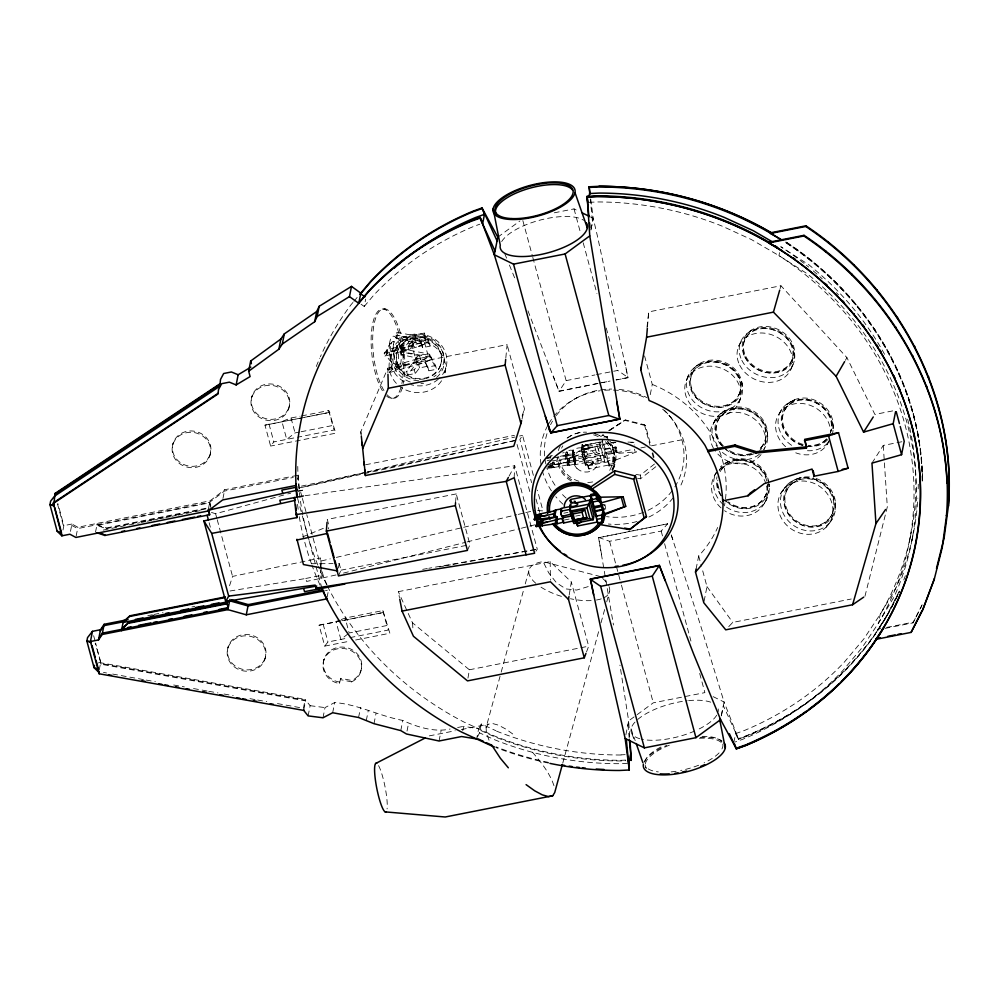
<?xml version="1.0" encoding="UTF-8"?>
<svg xmlns="http://www.w3.org/2000/svg" width="999" height="999" viewBox="0 0 999 999"><rect width="100%" height="100%" fill="white"/><g stroke="black" fill="none" stroke-linecap="round" stroke-linejoin="round"><path stroke-width="0.75" stroke-dasharray="5 3.75" d="M321.278 566.82L321.079 578.583L320.367 569.717M320.392 568.244L320.579 557.966L232.567 576.423L228.609 588.661M321.303 565.359L320.579 557.966M922.202 481.206C922.065 384.84 865.546 294.293 785.763 242.52M922.339 480.531C922.189 384.178 865.683 293.619 785.901 241.845M833.104 428.583L833.228 425.649M514.173 477.747L514.697 465.746L304.895 495.741M835.389 505.369L835.526 503.059M455.556 502.697L456.243 493.918L327.26 519.418L329.046 525.986L328.459 528.933M647.477 326.785L648.738 311.888L780.943 285.751L846.927 357.642L874.887 414.423L895.841 410.277M568.406 461.825L553.396 464.935L553.421 466.083L553.896 467.507L568.968 464.672M553.933 462.075L554.482 464.56L568.269 461.988L567.494 458.803L553.97 461.988L554.545 464.547L548.414 465.322M566.258 455.319L566.271 454.62L572.739 453.783M566.845 452.372L567.345 452.634M568.631 458.941C569.68 456.531 576.61 455.394 575.824 460.052M569.617 462.275L569.542 461.388M574.662 457.48C575.212 455.581 585.988 451.373 585.402 457.48C588.086 461.388 574.35 463.598 575.187 460.464M602.734 440.671L602.709 441.708L582.642 445.666L582.742 444.63M587.899 466.545L588.948 468.968L609.015 464.997L608.965 463.548L608.366 461.75L588.311 465.721L588.224 468.431M505.831 357.842L507.105 344.618L387.799 368.206L360.826 431.73L361.263 436.276M411.963 345.679L412.075 344.705A6.494 2.423 -15.1 0 1 421.928 341.009A6.494 2.423 -15.1 0 1 421.466 345.279A6.494 2.423 -15.1 0 1 411.963 345.704L416.758 362.887L407.542 375.012L406.531 371.278L415.746 359.153L430.581 356.218L435.552 365.547L436.563 369.268L428.821 370.804L425.512 362.762L418.531 364.136L414.26 369.742L406.531 371.278M646.977 327.385L648.738 311.888M569.193 595.067L571.316 581.992L550.187 561.638L398.314 591.67L399.463 597.639M467.957 678.121L469.38 669.78L412.512 622.827L398.314 591.67M602.11 440.596L608.978 465.984L614.135 464.96C611.987 459.378 615.884 453.496 612.999 447.914M62.999 529.994L63.874 525.624L57.917 503.646M70.479 531.381L71.928 524.038L77.897 527.26L210.027 500.824L224.688 489.747L298.102 475.224L297.252 479.52M76.149 536.113L77.897 527.26M95.492 532.28L97.24 523.439M211.001 507.917L209.628 502.834L96.841 525.449L106.194 528.633L106.331 527.959L209.615 507.542M99.188 670.129L100.774 662.087L95.205 643.356M101.049 664.248L100.649 662.762L305.17 699.387L305.582 700.886L101.049 664.248L95.629 643.044M172.852 444.53L173.127 443.181M209.927 455.444A19.343 17.645 11.2 0 0 186.713 432.667A19.343 17.645 11.2 0 0 177.535 461.85A19.343 17.645 11.2 0 0 209.927 455.444L210.202 454.095A19.343 17.645 11.2 0 0 186.975 431.331A19.343 17.645 11.2 0 0 177.81 460.502A19.343 17.645 11.2 0 0 210.202 454.095M208.404 509.003L210.027 500.824M222.964 498.464L224.688 489.747M251.686 397.527L251.96 396.191M227.909 648.064L228.184 646.728M288.773 408.441A19.343 17.645 11.2 0 0 265.547 385.676A19.343 17.645 11.2 0 0 256.381 414.847A19.343 17.645 11.2 0 0 288.773 408.441L289.036 407.105A19.343 17.645 11.2 0 0 265.809 384.328A19.343 17.645 11.2 0 0 256.643 413.511A19.343 17.645 11.2 0 0 289.036 407.105M264.985 658.978A19.343 17.645 11.2 0 0 241.77 636.201A19.343 17.645 11.2 0 0 232.592 665.384A19.343 17.645 11.2 0 0 264.985 658.978L265.259 657.642A19.343 17.645 11.2 0 0 242.033 634.865A19.343 17.645 11.2 0 0 232.867 664.035A19.343 17.645 11.2 0 0 265.259 657.642M361.039 304.183L364.223 306.481L365.684 299.113M303.421 708.241L305.17 699.387M303.821 709.727L305.706 700.212L101.186 663.586M327.073 597.414L328.534 590.034L325.499 590.634M308.117 715.896L310.127 705.694L305.706 700.212M338.349 568.031L339.223 563.611L334.565 563.623M323.713 660.651L323.976 659.315M390.159 358.653L391.496 351.948M322.989 717.781L325.012 707.592L334.69 702.547C358.504 704.482 379.483 716.133 402.797 720.416C416.433 726.935 435.002 732.617 450.099 729.008M397.24 352.222L397.365 351.548M332.667 712.737L334.69 702.547M351.623 681.88A19.343 17.645 11.2 0 0 356.106 654.245A19.343 17.645 11.2 0 0 325.711 656.48A19.343 17.645 11.2 0 0 336.963 682.954L339.448 683.378L339.71 682.03L337.225 681.618A19.343 17.645 11.2 0 1 325.986 655.132A19.343 17.645 11.2 0 1 356.368 652.909A19.343 17.645 11.2 0 1 351.885 680.544L351.623 681.88L340.509 679.62L340.771 678.284L351.885 680.544M360.789 671.565L361.064 670.229M358.579 717.494L360.602 707.292M366.283 720.591L368.306 710.389M440.609 364.985L440.746 364.323A22.627 20.642 11.2 0 0 413.574 337.674A22.627 20.642 11.2 0 0 402.847 371.815A22.627 20.642 11.2 0 0 440.746 364.323M374.001 723.688L376.011 713.486M445.829 367.944L444.505 374.65A28.347 25.849 11.2 0 0 410.464 341.271A28.347 25.849 11.2 0 0 397.028 384.028M400.786 730.606L402.797 720.416M407.03 731.068L408.466 723.788M439.048 740.996L441.071 730.793M462.774 730.706L463.648 726.335L478.646 728.783L476.76 738.298M477.46 736.937L479.557 732.854L481.318 724.013L495.829 730.669M597.702 383.504L559.003 391.396L566.133 380.631L594.967 374.937M590.921 230.02L593.244 218.294L590.684 198.776M547.664 467.682L551.46 466.62L553.496 464.972L551.698 465.384L551.46 466.67L551.76 467.794L553.846 467.457L553.396 464.935M552.285 462.437C552.285 467.145 551.56 461.501 554.083 462.025L552.035 463.661L548.251 464.735M554.433 464.51L554.57 463.823L552.609 463.636L548.651 464.098M581.218 449.65L582.005 445.629L601.361 441.795L605.556 457.33L604.757 461.351L585.414 465.172L581.73 452.709L581.218 449.65L600.561 445.829L601.361 441.795L599.55 444.031L582.792 447.34L582.005 445.629M585.414 465.172L586.213 461.151L582.792 447.34M606.868 438.086L607.192 436.476L602.035 437.5M614.46 453.983L614.21 455.194L612.187 445.629L608.154 440.059M608.978 465.984L609.303 464.373L602.996 441.083M616.233 379.945L628.009 377.747L624.775 361.875M613.723 453.271L613.935 452.197M613.174 461.376L613.935 457.08L607.479 458.354M615.696 447.977L615.908 446.903L612.674 447.54L612.462 448.613L615.696 447.977L616.957 452.634L615.908 446.903M598.576 537.712L667.632 523.813L598.576 537.712L613.473 625.024M614.135 464.96L613.486 459.765L608.329 460.789M605.744 509.215L605.019 504.657M650.249 394.667L652.272 384.428L643.98 353.733M625.886 734.777L628.646 720.878L619.942 665.122M696.066 569.105L698.676 555.931A118.382 107.979 11.2 0 0 717.657 527.472M704.083 601.261L706.98 586.625L701.835 567.632M810.664 260.502L810.801 259.827M721.478 715.209L724.088 702.01L699.874 623.164L671.278 535.089M834.615 281.718L834.739 281.056M856.093 305.057L856.23 304.383M874.887 330.232L875.012 329.558M890.771 356.993L890.908 356.318M903.583 385.027L903.72 384.353M913.173 414.036L913.311 413.361M899.362 591.121L886.263 616.57L877.721 629.845L886.125 617.232L899.225 591.795M919.455 443.706L919.592 443.032M886.125 617.232L886.263 616.57A313.461 285.914 11.2 0 1 747.489 735.376L738.261 739.31L747.352 736.063A313.461 285.751 11.6 0 0 849.625 665.971A313.461 285.914 11.2 0 0 899.275 591.995M922.339 473.701L922.477 473.026M885.077 628.383L912.999 622.864L922.676 603.671M591.008 229.283L592.507 221.99L590.297 199.026M779.557 252.635L778.945 255.594A306.78 279.82 11.2 0 1 878.396 623.214L861.937 647.876L842.694 670.741A306.78 279.658 11.6 0 1 742.607 739.335L735.301 741.945M721.266 715.908L723.351 705.706L738.398 738.636L747.489 735.376A313.461 285.751 11.6 0 0 849.762 665.309A313.461 285.914 11.2 0 0 899.412 591.321M733.84 742.469L735.651 733.603L744.43 730.469A306.78 279.658 11.6 0 0 844.517 661.887L863.748 639.023L880.206 614.348L896.128 587.662A306.78 279.82 11.2 0 0 917.856 498.126M909.44 541.133L911.263 532.267M911.862 540.659L913.685 531.793M385.015 356.168L387.799 352.997L412.1 345.929A4.92 1.836 -15.1 0 0 415.921 343.793A4.92 1.836 -15.1 0 0 414.91 342.108L396.778 338.211L395.979 335.227L396.628 332.28L424.712 337.612A8.004 2.985 -15.1 0 1 419.73 342.982L384.215 353.184L385.015 356.168L420.529 345.966A8.004 2.985 -15.1 0 0 425.512 340.597L397.44 335.264L396.628 332.28M396.778 338.211L397.44 335.264M389.46 372.59L392.245 369.418L416.546 362.35A4.92 1.836 -15.1 0 0 420.367 360.214A4.92 1.836 -15.1 0 0 419.355 358.529L401.223 354.633L400.424 351.648L401.074 348.701L429.145 354.033A8.004 2.985 -15.1 0 1 424.163 359.403L388.661 369.605L389.46 372.59L424.975 362.387A8.004 2.985 -15.1 0 0 429.957 357.018L401.873 351.698L401.074 348.701M401.223 354.633L401.873 351.698M613.024 469.068C617.382 460.939 616.558 450.674 612.762 442.482L611.263 442.757L608.491 439.672M521.99 419.143L524.475 408.816L507.105 344.618M864.947 596.291L887.312 506.943L884.377 462.337M489.035 740.222L486.401 732.929L486.101 727.484L500.786 673.638M501.186 672.14L523.626 589.872M525.262 583.891L528.933 570.429M562.749 763.161L599.388 628.796M601.023 622.814L604.695 609.353M606.73 601.873L609.59 591.396M339.448 683.378L340.771 678.284M780.107 288.686L780.943 285.751M522.102 416.096L524.475 408.816M586.488 651.997L588.686 646.191L571.316 581.992M903.77 579.969L905.356 575.761M553.958 467.507L553.97 466.683L548.076 467.045M573.476 451.211C572.852 449.063 565.621 450.349 566.895 453.121M554.22 457.754L566.421 455.794L565.709 452.235L562.649 452.947M552.122 460.939L565.884 458.616L565.134 455.182L559.078 456.605M567.707 455.544L566.421 455.794M567.407 455.219L567.782 455.869L567.769 454.82M565.834 458.741L567.12 458.491L567.032 456.381M566.92 451.998C563.636 451.448 567.494 460.502 567.182 457.767M568.643 458.691L569.118 459.203M574.175 459.977L568.044 461.188L568.106 462.375M573.414 453.896C572.852 456.843 587.312 455.207 583.329 449.575C583.928 445.779 570.454 448.813 572.951 451.798M572.976 450.449L572.902 451.311M572.252 454.57L573.314 458.104L583.179 455.981L582.08 450.986L572.29 452.922L572.365 454.745M568.943 461.076L569.555 462.437L569.505 460.976M568.606 464.747L568.968 465.384L568.918 463.923M567.782 455.869L573.963 454.495M574.013 455.144L573.938 453.309M567.195 458.816L573.314 457.604L573.351 456.256M573.426 458.091L572.29 452.922M574.462 462.949L575.087 464.685L584.877 462.749L584.677 459.74L583.853 457.554L574.063 459.49L574.225 461.863M582.23 444.717L582.642 445.666L581.942 444.518M569.555 462.437L575.686 461.226L575.761 460.364M575.786 461.713L575.624 459.34M568.968 465.384L575.162 464.011M575.199 464.66L575.174 463.324M582.542 448.052L583.678 453.221M581.955 451.011L583.104 456.181M584.328 454.62L585.464 459.79M583.741 457.579L584.877 462.749M592.132 465.072A1.998 0.749 -15.1 0 0 589.36 464.96A1.998 0.749 -15.1 0 0 589.085 466.346A1.998 0.749 -15.1 0 0 592.132 465.072L593.306 462.075A3.834 1.436 -15.1 0 0 588.011 461.838A3.834 1.436 -15.1 0 0 587.487 464.51A3.834 1.436 -15.1 0 0 593.306 462.075M608.366 461.75L609.015 464.997M686.5 380.207L688.274 375.699M691.745 374.712L692.107 373.801M739.035 394.593A25.649 22.053 21.4 0 0 711.126 362.125A25.649 22.053 21.4 0 0 696.016 397.227A25.649 22.053 21.4 0 0 739.035 394.593L739.385 393.693A25.649 22.053 21.4 0 0 711.475 361.226A25.649 22.053 21.4 0 0 696.365 396.328A25.649 22.053 21.4 0 0 739.385 393.693M739.085 402.322A28.521 24.525 21.4 0 0 708.041 366.221A28.521 24.525 21.4 0 0 691.246 405.257A28.521 24.525 21.4 0 0 739.085 402.322L740.858 397.814A28.521 24.525 21.4 0 0 709.814 361.713A28.521 24.525 21.4 0 0 693.019 400.749A28.521 24.525 21.4 0 0 740.858 397.814M581.693 448.014L582.767 445.542M338.461 575.911L340.996 570.179L339.223 563.611M467.445 550.412L469.98 544.68L456.243 493.918M738.711 346.253L740.858 341.508M744.492 340.434L744.917 339.485M791.495 360.976L791.92 360.027M790.983 369.106L793.131 364.348M713.873 422.727L715.908 418.681M719.268 418.356L719.68 417.545M762.387 445.991L762.799 445.192M481.318 724.013L478.509 729.445L493.344 736.263A313.461 285.914 11.2 0 0 621.316 760.963L625.536 760.751M912.999 622.864L915.733 617.569M916.408 616.246L921.865 605.669M586.263 456.406L587.375 454.27L585.926 448.926L584.165 448.651L586.263 456.406L599.475 453.796L597.377 446.029L584.165 448.651M509.053 476.173L514.697 465.746L537.275 549.188L535.939 551.223M612.862 469.031L614.41 466.321M601.398 460.139L598.488 449.388L600.561 445.829L604.757 461.351L601.398 460.139L584.627 463.461M845.379 360.302L846.927 357.642M714.385 475.849L716.42 472.327A28.521 25.787 30.2 0 0 740.858 512.412A28.521 25.787 30.2 0 0 766.907 477.51A28.521 25.787 30.2 0 0 720.454 466.933M764.859 496.765L765.271 496.066M764.385 503.296L766.433 499.787M779.357 413.299L781.855 409.203M785.414 408.891L785.913 408.067M826.81 444.955L829.307 440.846A28.521 24.625 31.3 0 0 831.193 437.475M486.101 727.484L488.124 724.25L492.357 723.463L498.489 725.162L506.131 729.233L514.735 735.414M871.965 463.124L883.266 445.429L904.232 441.283M533.379 475.362L522.564 435.377L519.905 439.46L531.593 482.667M391.633 342.607C383.853 348.951 385.302 359.353 394.23 363.673M396.578 347.09L397.702 345.492M780.756 493.419L783.278 490.047M784.752 488.074L787.274 484.69M786.937 489.897L787.437 489.223M790.534 485.089L791.033 484.415M827.684 520.342A25.649 22.989 36.7 0 0 813.96 479.832A25.649 22.989 36.7 0 0 785.676 507.979A25.649 22.989 36.7 0 0 827.684 520.342L828.196 519.655A25.649 22.989 36.7 0 0 814.46 479.145A25.649 22.989 36.7 0 0 786.188 507.305A25.649 22.989 36.7 0 0 828.196 519.655M831.28 515.534L831.78 514.847M826.073 527.272A28.521 25.562 36.7 0 0 810.813 482.217A28.521 25.562 36.7 0 0 779.357 513.523A28.521 25.562 36.7 0 0 826.073 527.272L828.596 523.888A28.521 25.562 36.7 0 0 813.323 478.833A28.521 25.562 36.7 0 0 781.88 510.152A28.521 25.562 36.7 0 0 828.596 523.888M830.069 521.928L832.592 518.543M400.262 348.139L409.49 336.014L424.313 333.079L429.283 342.395L430.294 346.129L422.565 347.664L419.255 339.623L412.275 340.996L408.004 346.603L400.262 348.139L401.273 351.873L409.016 350.337L413.274 344.73L420.254 343.344M401.273 351.873L410.489 339.735L425.324 336.813L430.294 346.129M407.542 375.012L415.272 373.476L419.543 367.869L426.523 366.496M264.972 425.162L330.107 412.287L264.972 425.162L270.617 446.066L273.838 441.92L295.916 437.562M341.808 620.729L384.215 612.337L319.081 625.212L324.737 646.116L327.959 641.982L348.501 637.911M352.934 302.472L350.974 304.807A313.461 285.914 11.2 0 0 320.367 356.793M353.921 301.298L358.828 295.454M364.223 306.481L373.838 295.055A306.78 279.82 11.2 0 1 473.963 226.311L479.807 224.213M384.215 353.184L387 350.012L411.288 342.944A4.92 1.836 -15.1 0 0 415.122 340.809A4.92 1.836 -15.1 0 0 414.098 339.123L395.979 335.227M388.661 369.605L391.433 366.433L415.734 359.365A4.92 1.836 -15.1 0 0 419.568 357.23A4.92 1.836 -15.1 0 0 418.544 355.544L400.424 351.648M601.573 554.745L598.626 537.45L609.59 541.283L661.188 531.081L667.632 523.813M728.746 626.66L732.742 622.427L851.273 599M398.002 369.081L400.736 366.471M696.64 365.909L698.838 364.073M749.075 332.08L751.51 330.082M635.913 474.4L640.371 475.149L654.982 463.623M637.537 478.246L640.484 478.808L656.443 466.208M299.588 432.03L295.055 432.929L286.738 439.373L281.893 421.453L291.021 418.007L300.075 416.208M347.989 633.903L340.859 639.422L336.001 621.515L339.922 620.029M71.666 525.374L77.635 528.596L209.753 502.16L224.425 491.083L293.256 477.472M497.802 237.163L519.98 220.904M699.687 673.426L704.882 692.619L653.284 702.821L628.646 720.878L629.807 738.011M603.496 434.727L601.011 436.426A29.008 26.461 11.2 0 0 594.08 433.454M609.715 430.482L625.436 419.942L644.492 424.812L645.454 425.599L650.749 445.154M609.003 430.557L624.65 420.279L645.454 425.599M608.853 430.694L625.436 419.942M720.404 413.836L722.839 412.275M786.275 404.495L789.023 402.909M792.007 401.173L794.43 399.775M574.575 399.063L577.135 397.677M546.478 458.154L552.172 456.143M725.911 462.837L728.146 461.788M585.926 448.926L597.377 446.029M302.535 536.938L324.862 527.709M615.921 459.965L636.513 451.86L615.746 453.534M341.221 619.542L345.142 618.056L382.867 610.601L389.872 633.241L351.998 640.734M799.125 478.284L801.298 477.485M792.682 480.681L795.204 479.757M98.364 662.924L100.774 662.087M588.224 586.588L576.735 590.047L565.821 588.923L556.393 582.679L548.751 572.939L543.094 561.638L600.124 576.473M547.152 460.751L549.675 460.052M547.914 466.458L551.698 465.384M211.451 512.45L215.609 513.723L286.263 494.33M335.976 574.974L306.568 581.455L305.756 578.471L227.722 591.383M343.519 573.076L465.609 542.295M467.107 541.908L519.867 528.608M521.378 528.221L534.94 524.8M298.938 487.35L301.511 487.5L515.022 436.988M287.762 493.918L290.672 493.231M297.952 491.508L302.322 490.484L301.511 487.5M321.378 560.951L330.294 558.841M336.363 557.405L462.15 527.647M463.661 527.285L516.708 514.735M518.219 514.385L524.288 512.949M525.799 512.587L534.89 510.439M550.511 455.869L552.31 455.457M304.37 486.825L516.87 440.122L367.694 472.003M519.555 436.014L522.564 435.377M366.171 472.327L296.353 487.212M103.247 530.082L139.823 522.752M141.346 522.452L145.916 521.528M147.44 521.228L152.01 520.304M153.534 520.004L158.104 519.08M159.628 518.781L164.211 517.869M165.734 517.557L170.305 516.645M171.828 516.333L176.398 515.422M177.922 515.109L202.31 510.227M554.308 212.799L574.038 208.903L579.52 211.576M419.255 339.623L421.553 343.931L429.283 342.395M416.758 362.887L431.593 359.952L436.563 369.268M425.512 362.762L427.809 367.07L435.552 365.547M301.586 415.909L328.746 410.539L335.751 433.179L270.617 446.066M301.099 431.743L332.779 425.474L334.141 429.995L297.44 437.25M596.49 374.637L617.732 370.442L628.059 377.497L616.058 379.87M598.051 383.429L559.053 391.146L553.234 376.024M599.55 383.141L610.052 381.056M365.584 464.76L514.423 435.339M71.928 524.038L63.874 525.624L63.087 524.612L57.505 503.946M106.194 528.633L209.478 508.216M603.683 444.318L610.139 443.044M581.73 452.709L598.488 449.388M604.932 448.951L612.674 447.415L612.999 448.039M605.257 449.438L616.221 447.402M587.375 454.27L596.353 452.497L599.475 453.796M568.706 458.566L567.357 458.953L568.006 462.275M606.068 452.422L616.995 450.262M606.231 453.721L617.17 451.56M585.701 458.091L602.459 454.782L605.556 457.33L586.213 461.151M548.001 466.258L633.216 449.413M640.821 447.914L645.391 447.003M651.473 445.804L681.905 439.785M609.303 464.373L614.46 463.349M563.848 513.199L567.994 512.375M575.674 516.121L580.244 515.222M564.235 520.042L569.767 518.943M340.996 570.179L466.945 545.279M305.756 578.471L320.267 575.599M147.815 615.671L152.372 614.772M153.896 614.472L163.012 612.662M191.895 606.955L194.942 606.356M319.081 625.212L340.284 621.028M350.025 637.612L388.249 630.057L386.9 625.524L349.175 632.991L345.142 618.056M324.737 646.116L350.487 641.033M469.38 669.78L588.686 646.191M877.859 629.17L880.793 628.583M886.675 627.422L913.136 622.19M457.629 727.522L463.648 726.335M429.258 735.888L455.219 730.756M461.338 729.557L488.124 724.25M601.848 382.692L610.327 381.069M439.51 566.895L444.093 566.071M445.629 565.796L451.735 564.685M453.259 564.41L537.275 549.188L428.808 568.281M422.702 569.355L427.285 568.543M602.634 441.72L602.222 440.759M572.877 449.975L573.95 452.822M566.858 451.66L567.457 453.034M566.271 454.62L566.758 455.581M574.65 456.543L575.586 458.703M573.314 457.604L572.827 456.843M574.063 459.49L574.812 461.201M568.044 461.188L568.531 462.15M569.48 462.112L568.681 460.114M568.893 465.059L568.094 463.074M574.999 464.185L574.6 463.424M383.766 309.128L385.314 308.941M390.746 398.364L392.307 398.176M546.878 457.53L550.824 457.067L550.699 456.343M546.64 458.753L549.275 458.441M547.827 468.281L551.785 467.807L551.773 465.509M589.11 202.335L597.24 201.948A306.78 279.658 11.6 0 1 722.464 226.273L751.498 239.598L778.945 255.594L806.955 273.589A306.78 279.82 11.2 0 1 894.305 596.515L878.396 623.214L880.206 614.348A306.78 279.82 11.2 0 0 907.067 416.908M621.078 754.844L625.149 754.645M625.674 760.089L621.453 760.289A313.461 285.914 11.2 0 1 493.469 735.589L463.811 721.977A313.461 285.914 11.2 0 1 327.397 586.138M627.472 763.298L619.33 763.698A306.78 279.82 11.2 0 1 494.068 739.522L479.557 732.854M612.762 442.482L615.784 442.395M627.909 442.082L633.928 442.307L634.677 445.042M611.263 442.757L615.796 442.669M630.906 442.37L633.928 442.307M311.326 563.711L333.017 563.636M297.165 490.197L302.322 490.484M537.599 510.589L542.994 510.901L537.387 490.172M310.127 705.694L325.012 707.592M103.471 672.427L106.531 672.976M112.637 674.063L144.68 679.807M146.216 680.082L155.369 681.718M173.689 685.002L184.365 686.912M193.531 688.561L207.268 691.021M208.791 691.296L217.944 692.931M224.051 694.018L233.204 695.666M250 698.676L256.106 699.762M257.63 700.037L266.783 701.673M277.472 703.596L301.898 707.966M96.978 524.775L106.331 527.959M590.496 216.945L593.244 218.294L597.34 235.727L628.009 377.747M713.111 696.64L724.088 702.01L738.398 738.636M395.504 337.163L398.576 338.936M586.45 444.418L588.761 445.866M606.643 437.612L602.484 434.84L600.799 436.276A28.334 25.849 11.2 0 0 594.03 433.366M586.238 464.21L588.436 466.196M565.746 458.753L564.997 455.332L566.633 455.257M532.492 752.247C541.421 762.687 550.387 773.763 554.42 787.112M669.155 415.447L670.978 417.669M607.842 441.67L611.95 446.828M706.98 586.625L732.742 622.427M568.843 458.341L569.343 460.052M550.574 458.279L550.262 457.092M735.651 733.603L738.261 739.31M326.973 584.69L323.913 578.021L306.78 514.647M504.895 253.996L506.593 258.142M509.415 265.06L515.621 280.269M527.971 310.839L559.003 391.396M566.845 458.441L566.558 457.592M631.093 728.858L635.189 740.621M632.117 734.028L634.153 739.859M671.291 535.002L673.114 540.596M573.401 454.208L573.139 452.897M575.174 460.776L574.537 457.092M572.889 453.846L573.364 455.769M574.675 460.414L574.937 461.738M568.481 464.635L568.206 463.623M698.676 555.931L701.435 566.171M652.784 452.672L654.008 457.192M644.492 424.812L650.137 445.704M652.16 453.171L653.371 457.654M574.038 208.903L580.819 233.978M583.204 242.807L596.94 293.606M606.256 328.034L617.732 370.442M661.188 531.081L662.699 536.688M664.597 543.706L690.933 641.058M634.39 449.125L635.039 451.511M612.187 445.629L612.674 447.415M607.192 436.476L607.829 438.861M599.55 444.031L602.459 454.782M594.904 447.152L596.353 452.497M522.839 220.579L532.405 255.944M532.804 257.417L566.133 380.631M609.59 541.283L617.969 572.227M618.731 575.087L621.066 583.691M621.453 585.127L653.284 702.821M536.026 499.063L539.647 512.475M517.057 444.48L530.432 493.943M424.313 333.079L425.324 336.813M430.581 356.218L431.593 359.952M425.324 338.311L426.123 341.296M429.757 354.732L430.569 357.717M428.059 355.507L424.425 342.07A8.004 2.985 -15.1 0 1 418.756 346.316M421.553 343.931L422.565 347.664M427.809 367.07L428.821 370.804M415.384 340.072L416.196 343.057M419.83 356.493L420.641 359.478M412.275 340.996L413.274 344.73M418.531 364.136L419.543 367.869M409.49 336.014L410.489 339.735M408.004 346.603L409.016 350.337M414.26 369.742L415.272 373.476M387 350.012L387.799 352.997M391.433 366.433L392.245 369.418M328.746 410.539L332.779 425.474M382.867 610.601L386.9 625.524M291.021 418.007L295.055 432.929M302.035 497.14L299.2 486.65L297.939 473.551M302.397 498.439L306.493 513.611M297.59 498.314L302.048 514.822M302.372 515.996L321.903 588.211M268.993 424.001L273.838 441.92M323.114 624.063L327.959 641.982M215.609 513.723L216.82 518.206M217.22 519.692L232.567 576.423M209.753 502.16L210.789 505.969M209.141 522.702L210.352 527.185M93.644 635.726L95.242 641.595M573.651 451.486L573.813 452.135M574.999 460.202L574.55 457.592M573.226 453.633L572.939 452.285M574.325 462.412L574.425 463.149M572.639 456.58L572.352 455.244M567.482 452.897L567.857 455.007M566.77 452.522L567.145 454.632M568.681 462.412L569.043 464.535M443.219 353.159L443.631 355.007M575.012 461.65L575.237 462.999M574.263 462.487L573.963 460.539M569.393 459.99L569.58 461.088M567.619 453.421L567.807 454.52M573.851 452.772L574.125 454.582M575.049 462.287L575.312 464.098M572.839 451.623L573.026 452.335M741.82 382.155L742.182 385.065M604.482 504.57L604.645 505.869M360.826 431.73L361.326 436.351M566.308 456.081L566.183 455.069M627.909 724.587L629.233 738.373M769.218 486.613L769.03 484.24A26.923 24.338 30.2 0 1 754.457 507.03A26.923 24.338 30.2 0 1 725.474 501.036M767.544 434.14L767.744 436.988M412.512 622.827L412.924 628.796M883.266 445.429L884.277 460.801M794.555 354.82L794.68 358.291M640.371 475.149L640.484 478.808M572.177 453.471L572.315 454.258M387.799 368.206L387.924 372.839M550.187 561.638L550.412 580.219M548.426 763.086A313.461 285.914 11.2 0 1 495.804 747.489M320.055 585.177A313.461 285.914 11.2 0 1 311.975 565.247M311.463 563.811A313.461 285.914 11.2 0 1 299.038 515.234M298.164 509.265A313.461 285.914 11.2 0 1 297.252 501.76M548.551 762.412A313.461 285.914 11.2 0 1 495.929 746.815M621.041 755.007A306.78 279.82 11.2 0 1 495.791 730.831M804.008 263.349A306.78 279.82 11.2 0 0 780.768 246.728L808.778 264.735A306.78 279.82 11.2 0 1 885.751 356.481M806.355 265.21A306.78 279.82 11.2 0 1 808.678 267.095M813.273 270.916A306.78 279.82 11.2 0 1 822.239 278.821M836.363 292.62A306.78 279.82 11.2 0 1 838.498 294.88M326.698 584.752A313.461 285.914 11.2 0 1 318.419 566.495M317.844 565.072A313.461 285.914 11.2 0 1 297.739 463.037M316.283 366.483A313.461 285.914 11.2 0 1 319.755 358.166M664.347 410.227A70.03 63.874 11.2 0 1 672.914 489.722M672.102 490.821A70.03 63.874 11.2 0 1 647.464 510.576M643.543 512.262A70.03 63.874 11.2 0 1 606.48 516.62M566.108 498.076A70.03 63.874 11.2 0 1 560.139 491.983M555.032 485.289A70.03 63.874 11.2 0 1 546.84 467.869M545.829 463.923A70.03 63.874 11.2 0 1 545.079 459.94M544.592 455.919A70.03 63.874 11.2 0 1 549.438 427.147M550.586 424.725A70.03 63.874 11.2 0 1 552.522 421.166M556.281 415.534A70.03 63.874 11.2 0 1 611.675 389.061M618.98 389.398A70.03 63.874 11.2 0 1 646.902 397.614M607.567 441.695A28.334 25.849 11.2 0 1 611.888 469.817M571.753 479.832A28.334 25.849 11.2 0 1 558.029 456.718M567.707 437.912A28.334 25.849 11.2 0 1 583.778 432.142M605.369 441.708A26.661 24.313 11.2 0 1 609.065 471.328M592.732 481.918A26.661 24.313 11.2 0 1 587.225 482.455M578.97 481.268A26.661 24.313 11.2 0 1 559.702 456.793M561.625 448.151A26.661 24.313 11.2 0 1 562.799 445.866M593.568 434.827A26.661 24.313 11.2 0 1 598.726 436.913M607.941 441.983A29.008 26.461 11.2 0 1 611.688 471.99M571.266 481.019A29.008 26.461 11.2 0 1 557.217 457.355M558.329 450.537A29.008 26.461 11.2 0 1 561.338 444.28M567.132 438.099A29.008 26.461 11.2 0 1 586.613 432.192M402.422 387.475A45.017 15.36 83.3 0 1 385.589 392.957M383.953 390.534A45.017 15.36 83.3 0 1 373.638 326.773A45.017 15.36 83.3 0 1 394.98 318.918A45.017 15.36 83.3 0 1 403.434 383.366M400.861 387.649A45.017 15.36 83.3 0 1 386.551 395.979M382.405 390.721A45.017 15.36 83.3 0 1 372.09 326.96A45.017 15.36 83.3 0 1 393.431 319.106A45.017 15.36 83.3 0 1 401.885 383.554M609.078 586.7A41.683 17.045 15.3 0 1 602.522 598.376M601.286 598.838A41.683 17.045 15.3 0 1 595.429 600.174M591.171 600.599A41.683 17.045 15.3 0 1 570.466 598.738M561.45 596.391A41.683 17.045 15.3 0 1 538.399 585.352M535.839 583.316A41.683 17.045 15.3 0 1 543.094 561.638M602.684 578.508A41.683 17.045 15.3 0 1 608.516 585.464M378.559 765.621A24.863 4.196 78.8 0 1 385.052 786.887A24.863 4.196 78.8 0 1 387.088 808.915M441.57 380.769A28.347 25.849 11.2 0 1 399.188 385.951M404.133 381.718A28.347 25.849 11.2 0 1 395.492 344.343A28.347 25.849 11.2 0 1 436.426 340.347A28.347 25.849 11.2 0 1 439.335 378.284M438.311 379.22A28.347 25.849 11.2 0 1 410.901 384.64M410.314 382.03A25.824 23.551 11.2 0 1 395.916 348.151A25.824 23.551 11.2 0 1 434.128 341.558A25.824 23.551 11.2 0 1 436.563 377.497M423.601 383.291A25.824 23.551 11.2 0 1 420.929 383.554M418.643 380.781A24.987 22.79 11.2 0 1 395.429 349.937A24.987 22.79 11.2 0 1 433.678 339.897A24.987 22.79 11.2 0 1 433.891 376.773M424.4 378.871A22.627 20.642 11.2 0 1 397.103 352.647A22.627 20.642 11.2 0 1 434.44 344.068A22.627 20.642 11.2 0 1 425.824 378.546M816.021 478.434A26.923 24.138 36.7 0 1 828.82 520.829A26.923 24.138 36.7 0 1 785.164 507.992A26.923 24.138 36.7 0 1 813.373 477.659M720.941 495.779A26.923 24.338 30.2 0 1 716.995 476.735M719.193 470.754A26.923 24.338 30.2 0 1 747.215 459.515A26.923 24.338 30.2 0 1 768.905 482.929M766.545 485.964A28.521 25.787 30.2 0 1 755.494 512.45A28.521 25.787 30.2 0 1 724.55 510.689M721.041 507.917A28.521 25.787 30.2 0 1 717.482 471.428M719.392 469.518A28.521 25.787 30.2 0 1 765.746 483.241M767.369 484.915A25.649 23.189 30.2 0 1 753.496 506.618A25.649 23.189 30.2 0 1 725.886 500.911M721.578 495.904A25.649 23.189 30.2 0 1 717.544 479.283M766.807 481.181A25.649 23.189 30.2 0 0 745.291 461.076A25.649 23.189 30.2 0 0 719.892 472.077L720.304 471.378A25.649 23.189 30.2 0 1 745.691 460.377A25.649 23.189 30.2 0 1 767.207 480.482M767.781 484.215A25.649 23.189 30.2 0 1 755.057 505.432A25.649 23.189 30.2 0 1 728.358 501.923M719.08 489.41A25.649 23.189 30.2 0 1 717.794 480.119M721.49 445.517A26.923 23.689 26.7 0 1 723.513 411.763A26.923 23.689 26.7 0 1 760.364 416.533A26.923 23.689 26.7 0 1 759.627 450.449M754.133 453.721A26.923 23.689 26.7 0 1 725.536 449.338M761.063 454.52A28.521 25.1 26.7 0 1 714.31 449.6M713.561 448.376A28.521 25.1 26.7 0 1 735.976 412.287A28.521 25.1 26.7 0 1 763.76 450.025M759.365 454.27A28.521 25.1 26.7 0 1 719.954 450.124M718.968 449.051A28.521 25.1 26.7 0 1 719.38 414.71A28.521 25.1 26.7 0 1 756.518 415.022A28.521 25.1 26.7 0 1 763.86 449.425M722.914 446.615A25.649 22.565 26.7 0 1 723.313 413.998A25.649 22.565 26.7 0 1 758.753 417.732A25.649 22.565 26.7 0 1 758.353 450.349M751.96 453.921A25.649 22.565 26.7 0 1 725.873 449.288M723.313 445.816A25.649 22.565 26.7 0 1 723.713 413.186A25.649 22.565 26.7 0 1 759.153 416.92A25.649 22.565 26.7 0 1 758.753 449.55M751.173 453.509A25.649 22.565 26.7 0 1 728.458 450.025M827.734 439.61A26.923 23.239 31.3 0 1 807.03 446.353M802.971 445.542A26.923 23.239 31.3 0 1 781.78 414.41A26.923 23.239 31.3 0 1 813.298 399.6A26.923 23.239 31.3 0 1 832.292 431.768M829.195 440.372A28.521 24.625 31.3 0 1 795.741 452.822M785.589 446.69A28.521 24.625 31.3 0 1 791.433 404.583A28.521 24.625 31.3 0 1 830.606 432.679M827.721 442.882A28.521 24.625 31.3 0 1 805.356 450.524M791.633 445.329A28.521 24.625 31.3 0 1 780.731 411.039A28.521 24.625 31.3 0 1 815.209 402.285A28.521 24.625 31.3 0 1 832.105 435.052M826.26 439.61A25.649 22.14 31.3 0 1 807.829 446.166M802.672 445.254A25.649 22.14 31.3 0 1 782.492 415.596A25.649 22.14 31.3 0 1 812.512 401.498A25.649 22.14 31.3 0 1 830.594 432.13M826.76 438.786A25.649 22.14 31.3 0 1 808.328 445.354M803.171 444.43A25.649 22.14 31.3 0 1 782.991 414.785A25.649 22.14 31.3 0 1 813.011 400.686A25.649 22.14 31.3 0 1 831.093 431.318M918.268 484.215A306.78 279.82 11.2 0 1 918.206 488.861M785.738 242.657A313.461 285.914 11.2 0 1 922.477 481.368M785.876 241.983A313.461 285.914 11.2 0 1 922.614 480.694M501.685 241.583A45.017 16.821 -15.1 0 1 540.509 219.992A45.017 16.821 -15.1 0 1 583.641 220.255M645.229 765.022A40.297 15.047 -15.1 0 0 646.266 768.406L645.791 766.62A40.297 15.047 -15.1 0 0 658.341 771.915M645.354 763.785A40.297 15.047 -15.1 0 1 672.389 744.055M699.4 738.286A40.297 15.047 -15.1 0 1 721.54 742.769M718.181 708.915A45.017 16.821 -15.1 0 1 718.156 711.638M716.708 715.184A45.017 16.821 -15.1 0 1 697.314 729.832M694.667 731.031A45.017 16.821 -15.1 0 1 641.308 739.135M639.86 738.748A45.017 16.821 -15.1 0 1 638.723 718.643A45.017 16.821 -15.1 0 1 687.2 700.749M688.648 700.599A45.017 16.821 -15.1 0 1 710.726 702.172M722.814 744.143A40.297 15.047 -15.1 0 1 719.892 751.972M719.068 752.896A40.297 15.047 -15.1 0 1 704.133 762.861M698.663 765.222A40.297 15.047 -15.1 0 1 680.619 770.491M676.073 771.278A40.297 15.047 -15.1 0 1 670.154 771.977M644.867 761.987A40.297 15.047 -15.1 0 1 663.523 745.704M702.072 736.363A40.297 15.047 -15.1 0 1 721.877 741.957M644.143 761.975A42.32 15.809 -15.1 0 1 666.758 745.391M700.162 737.399A42.32 15.809 -15.1 0 1 722.302 741.146M652.272 384.428A118.382 107.979 11.2 0 1 717.357 445.879M719.555 451.248A118.382 107.979 11.2 0 1 724.425 505.919M662.649 409.165A73.364 66.921 11.2 0 1 679.382 488.261M673.201 497.764A73.364 66.921 11.2 0 1 645.529 518.543M637.037 521.49A73.364 66.921 11.2 0 1 608.379 524.013M563.024 504.245A73.364 66.921 11.2 0 1 555.819 496.728M551.423 490.834A73.364 66.921 11.2 0 1 541.77 468.456M540.983 464.285A73.364 66.921 11.2 0 1 548.089 424.887M548.788 423.663A73.364 66.921 11.2 0 1 600.112 390.759M604.657 390.272A73.364 66.921 11.2 0 1 646.303 398.314M566.77 461.9L567.532 465.334L566.77 461.9M588.261 465.846L588.948 468.968L588.374 465.709M415.709 358.142L415.596 359.116A6.494 2.423 -15.1 0 0 425.099 358.716A6.494 2.423 -15.1 0 0 425.562 354.445A6.494 2.423 -15.1 0 0 415.709 358.142M583.279 448.976A3.834 1.436 -15.1 0 0 589.11 446.541A3.834 1.436 -15.1 0 0 583.816 446.303A3.834 1.436 -15.1 0 0 583.279 448.976M583.591 446.041A1.998 0.749 -15.1 0 0 586.638 444.767A1.998 0.749 -15.1 0 0 583.866 444.655A1.998 0.749 -15.1 0 0 583.591 446.041M576.885 468.319A12.363 11.276 11.2 0 0 597.589 464.223A12.363 11.276 11.2 0 0 582.742 449.662A12.363 11.276 11.2 0 0 576.885 468.319M389.548 343.469A16.671 5.682 83.3 0 0 396.541 369.33A16.671 5.682 83.3 0 0 399.65 345.604A16.671 5.682 83.3 0 0 389.548 343.469M393.444 344.38A14.386 4.908 83.3 0 0 399.475 366.683A14.386 4.908 83.3 0 0 402.16 346.228A14.386 4.908 83.3 0 0 393.444 344.38M390.484 346.466A11.489 3.921 83.3 0 0 395.304 364.285A11.489 3.921 83.3 0 0 397.452 347.939A11.489 3.921 83.3 0 0 390.484 346.466M744.68 356.755A26.923 22.515 24.3 0 0 789.947 365.522A26.923 22.515 24.3 0 0 770.641 326.998A26.923 22.515 24.3 0 0 744.68 356.755M739.685 365.097A28.521 23.851 24.3 0 0 787.649 374.388A28.521 23.851 24.3 0 0 767.195 333.566A28.521 23.851 24.3 0 0 739.685 365.097M741.832 360.339A28.521 23.851 24.3 0 0 789.797 369.63A28.521 23.851 24.3 0 0 769.342 328.808A28.521 23.851 24.3 0 0 741.832 360.339M745.379 357.38A25.649 21.441 24.3 0 0 788.498 365.734A25.649 21.441 24.3 0 0 770.104 329.033A25.649 21.441 24.3 0 0 745.379 357.38M745.803 356.431A25.649 21.441 24.3 0 0 788.923 364.772A25.649 21.441 24.3 0 0 770.529 328.072A25.649 21.441 24.3 0 0 745.803 356.431M695.404 396.953A26.923 23.152 21.4 0 0 740.571 394.18A26.923 23.152 21.4 0 0 711.263 360.102A26.923 23.152 21.4 0 0 695.404 396.953"/><path stroke-width="1.5" d="M591.695 489.285L614.66 474.375L614.672 470.704L635.476 476.024L646.465 516.633L629.595 529.595L601.311 524.825L603.633 520.766L605.144 514.41L625.736 506.306L623.151 496.753L600.486 497.202L595.866 492.057L591.695 489.285L591.021 486.85L614.672 470.704M875.836 639.36C918.718 577.222 930.918 496.178 911.3 423.551C890.296 347.465 837.025 281.78 768.606 242.969L768.743 242.295L804.02 235.327C895.466 295.866 955.506 405.07 946.453 515.759L946.59 515.084L942.169 547.952L942.294 547.29L934.215 579.445L922.701 609.889L911.113 632.392L875.836 639.36L875.973 638.686M770.491 233.441L805.781 226.473C897.077 286.9 956.917 395.766 948.338 506.231L948.463 505.556C957.054 395.092 897.214 286.238 805.906 225.799L770.629 232.779L770.491 233.441L781.967 240.135M455.556 502.697L455.332 505.619L467.445 550.412L338.461 575.911L326.348 531.118L327.035 522.34M707.742 451.685L734.764 446.341L756.043 453.047L806.405 448.151L804.645 439.348L838.511 432.654L848.114 468.181L838.173 471.441L813.998 476.223L812.062 469.055L764.31 483.616L748.139 495.779L722.664 500.811A118.382 107.979 11.2 0 0 710.751 456.743L705.007 445.292A118.382 107.979 11.2 0 0 649.088 400.512L640.784 369.817L646.59 337.212L647.352 328.284M540.684 518.993L554.283 517.082L554.308 515.946M555.294 510.701L555.307 510.002L561.638 508.891M556.493 520.217L556.593 519.505L556.78 522.489M557.08 517.27L557.292 516.683M557.417 523.014L557.33 523.738L556.805 522.352M561.987 515.871L561.001 514.173M563.636 522.052L557.417 523.713M571.665 513.948L561.875 516.421M596.99 519.792L597.652 522.002L577.659 525.949L576.972 522.827M364.635 469.555L365.397 475.536L513.761 446.203L520.916 423.564L505.132 365.184L505.694 359.303M948.463 505.556L944.055 538.436L944.18 537.762L936.488 568.431M399.75 599.138L402.06 611.101L413.436 636.263L467.495 680.893L584.278 657.804L568.493 599.425L568.968 596.515M594.467 511.026L602.21 509.49L600.986 502.21L596.878 497.052L595.904 493.469L590.746 494.48L590.421 496.091L597.702 522.964L602.859 521.953L601.885 518.369L603.246 510.576M596.728 519.38L601.885 518.369L603.046 511.813L602.197 509.365L604.345 508.941M296.091 485.427L222.665 499.937L208.004 511.013L75.874 537.45L69.918 534.228L61.851 535.826L53.259 502.897L218.207 393.231M53.958 502.922L55.145 493.381L220.092 383.716L220.504 379.47L223.651 373.514L231.381 371.978L238.149 374.737L250.861 367.145M55.145 493.381L55.544 494.88L50.637 501.136L49.95 504.62L54.308 506.081L53.659 504.395M96.828 532.742L104.845 535.464L104.982 534.802M476.623 738.973L461.625 736.525L439.048 740.996L406.456 733.99L400.786 730.606L374.001 723.688L358.579 717.494L332.667 712.737L322.989 717.781L308.117 715.896L303.696 710.401L99.163 673.776L90.447 641.52L92.457 631.331L100.524 629.732L104.146 624.3L128.059 619.58M92.457 631.331L87.55 637.599L86.863 641.083L90.447 641.52L98.501 639.934L100.524 629.732M94.505 665.334L94.056 667.657L98.764 672.277L98.901 671.603L99.163 673.776M98.501 639.934L102.135 634.49L104.146 624.3M121.478 630.669L123.489 620.479M121.741 629.333L128.721 622.589L227.073 603.146L228.284 607.617L219.168 609.427M229.508 601.448L123.102 622.489L130.082 615.746L225.399 596.903M208.004 511.013L208.267 509.677L209.64 514.747L104.845 535.464M209.64 514.747L208.741 510.277M53.122 503.571L218.082 393.906L218.481 389.66L221.628 383.703L229.37 382.167L236.139 384.927L238.149 374.737M236.139 384.927L250.112 376.573L248.664 371.203L250.674 361.014L280.881 339.023L284.303 333.891L316.708 311.551L319.18 306.293L351.498 286.401L360.801 293.119L358.778 303.309L349.475 296.603L351.498 286.401M98.764 638.586L102.398 633.154L228.147 608.291L227.073 603.146M248.664 371.203L278.871 349.213L280.881 339.023M102.135 634.49L227.884 609.627L229.907 599.437M278.871 349.213L282.28 344.081L284.303 333.891M227.884 609.627L246.266 614.81L248.289 604.607L322.714 589.897M282.28 344.081L314.685 321.74L316.708 311.551M314.685 321.74L317.158 316.483L319.18 306.293M337.762 570.978L303.421 564.535L296.965 539.248M303.696 710.401L303.821 709.727M358.916 302.647L368.743 290.959A313.461 285.914 11.2 0 1 471.041 220.729L480.132 217.47L494.305 254.757L518.518 333.616L550.774 432.954L619.817 419.068L589.76 235.889L587.162 196.303L597.002 195.829A313.461 285.751 11.6 0 1 724.949 220.692A313.461 285.914 11.2 0 1 769.517 242.557M480.132 217.47L482.742 223.164L484.49 214.31L482.017 207.942L472.927 211.201A313.461 285.914 11.2 0 0 370.629 281.443L359.815 294.293M540.521 519.218L534.34 519.443L534.59 518.219L540.172 516.745L540.571 519.28M541.108 516.271L534.927 516.52L535.164 515.272L540.859 513.973M534.502 520.042L534.615 518.281M535.089 517.082L535.202 515.322M556.118 522.927L556.056 523.651L536.251 526.548L536.363 524.787L541.945 523.314L542.232 524.013M547.477 522.165L536.825 523.601L536.95 521.84L542.532 520.354L542.819 521.066M536.276 526.61L536.401 524.85M536.863 523.663L537.112 522.427M539.285 515.397C538.823 519.068 538.523 512.599 539.198 514.885M540.147 523.726L540.209 526.123M542.432 525.099L542.295 525.786L541.845 523.264L555.357 520.079L555.819 521.128M542.882 522.839L542.42 520.317L555.943 517.132M574.924 503.071L589.81 500.137L594.005 515.659L593.206 519.68L573.863 523.513C572.002 517.27 568.456 510.564 570.454 503.958M589.81 500.137L589.01 504.158L586.937 507.729L589.847 518.469L593.206 519.68L589.01 504.158L569.667 507.979M600.749 503.421L596.553 498.663L595.904 493.469M596.878 497.052L596.553 498.663L591.396 499.675M601.473 504.133L601.398 506.505L593.656 508.041M602.522 509.865L602.734 508.791M884.24 626.76A313.461 285.914 11.2 0 1 745.479 745.566L736.375 748.825L720.604 719.617L693.718 654.27L659.402 565.372L590.397 579.02L593.631 594.892M602.859 521.953L602.21 516.758M640.784 369.817L641.37 366.895M659.402 565.372L652.26 576.136L600.674 586.338L590.347 579.27L659.352 565.621L665.172 580.744M628.359 760.614L631.293 759.814L630.019 741.121M863.71 597.14L852.584 604.757L725.736 629.832L703.783 602.722L695.491 572.027L696.066 569.105M722.664 500.811L722.939 499.475A118.382 107.979 11.2 0 1 695.491 572.027M734.764 446.341L735.039 445.005L756.318 451.698L806.668 446.815L805.057 440.846M756.043 453.047L756.318 451.698M748.139 495.779L748.413 494.443M947.164 482.529L947.027 483.204C943.081 383.791 885.988 290.709 803.895 235.989L804.02 235.327M805.781 226.473L805.906 225.799M825.848 251.86L825.986 251.186M827.734 242.332L827.871 241.658M806.405 448.151L806.668 446.815M851.835 274.887L851.972 274.213M853.72 265.359L853.858 264.698M813.998 476.223L814.26 474.875M854.207 314.573L854.345 313.898M875.149 300.2L875.274 299.525M877.035 290.684L877.159 290.01M895.529 327.522L895.666 326.848M897.414 318.007L897.552 317.332M852.584 604.757L875.936 523.576L871.965 463.124L901.573 454.695L893.181 423.688L895.541 411.775M912.774 356.556L912.911 355.881M914.659 347.028L914.797 346.366M901.573 454.695L904.232 441.283L900.236 426.523M926.672 386.975L926.81 386.301M928.558 377.46L928.695 376.785M937.087 418.456L937.224 417.782M938.973 408.928L939.11 408.266M943.905 450.649L944.03 449.975M945.791 441.121L945.916 440.459M911.113 632.392L922.152 610.539M948.913 473.676L949.05 473.002M922.701 609.889L934.352 578.783L934.215 579.445M588.96 196.491L589.572 193.544L599.063 193.082A306.78 279.658 11.6 0 1 724.287 217.407L753.308 230.732L772.926 242.158M734.352 743.606L736.3 748.838L745.391 745.591A313.461 285.751 11.6 0 0 847.664 675.511M520.916 423.564L521.628 420.616M562.337 764.622L554.72 792.557L552.697 795.791L445.229 816.995L385.139 811.887M893.181 423.688L863.573 432.117L836.101 376.311L773.438 312.138L779.695 290.147M584.278 657.804L585.938 653.446M554.383 510.889L540.609 513.836L541.158 516.321L547.215 515.359M553.796 513.848L540.059 516.695L540.047 517.519L534.34 519.443M542.407 525.836L542.432 525.012M554.083 510.576L554.757 514.41M553.496 513.523L554.208 517.095M555.319 510.452L555.794 510.964M555.856 517.145L556.231 520.054M555.282 520.092L555.981 523.663M570.991 506.393L561.326 508.304L561.401 510.127M571.553 514.51L570.417 509.34L560.739 511.251L560.814 513.074M557.405 523.251L556.93 522.752M572.19 515.909L562.512 517.819L562.537 519.155M590.884 495.554L570.729 499.413L571.366 502.659L571.49 501.998M562.787 520.741L563.536 523.014L563.748 521.94M563.648 522.989L573.401 520.879M577.734 525.936L577.759 524.912M590.709 495.467L591.358 498.713L591.483 498.039M365.397 475.536L362.687 448.663L388.336 388.274L387.962 374.375M508.354 477.472L506.231 481.381L526.098 554.832L534.602 553.271L514.173 477.747L506.231 481.381L296.141 514.622L294.343 497.402L295.155 500.387L203.896 520.954L225.699 601.573L316.795 586.076M225.699 601.573L228.671 596.103L211.713 533.391L203.896 520.954M629.595 529.595L644.205 518.056L633.703 479.258L635.476 476.024M836.101 376.311L844.605 361.638M863.573 432.117L873.263 416.958M100.262 631.081L103.884 625.649L123.227 621.815L130.082 615.746M875.936 523.576L885.564 509.502M616.82 402.023L619.78 419.318L608.803 415.497L557.217 425.686L550.774 432.954L545.279 416.171M573.651 520.104L586.863 517.494L584.765 509.727L571.553 512.337L573.651 520.104L586.863 517.494M571.553 512.337L573.051 513.961L582.017 512.187L584.765 509.727M121.878 628.658L128.721 622.589M749.65 493.506L754.632 489.76M497.065 240.871L482.017 207.942L497.802 237.163L494.305 254.757L513.523 264.148L565.109 253.958L589.76 235.889M590.397 579.02L609.752 670.866L625.162 738.486L644.367 747.876L695.953 737.674L720.604 719.617M55.007 494.055L219.967 384.378L220.367 385.876M55.42 495.541L219.068 386.738M644.205 518.056L646.465 516.633M317.158 316.483L349.475 296.603M605.144 514.41L604.108 513.948L603.296 508.291L601.123 502.897L623.151 496.753M604.108 513.948L625.736 506.306M375.612 763.511L425.137 738.024M481.88 208.616L472.789 211.875A313.461 285.914 11.2 0 0 370.492 282.118L360.664 293.793L364.922 296.865M484.49 214.31L475.711 217.457A306.78 279.82 11.2 0 0 406.793 257.692M736.438 748.176L745.529 744.917M804.382 440.684L828.571 435.901L838.511 432.654M534.927 516.495L538.711 515.422L540.709 513.736M536.7 523.064L540.496 522.002L542.482 520.304M536.113 526.011L539.91 524.95L541.845 523.264M208.928 510.064L297.165 490.197L296.353 487.212L281.843 490.084L282.655 493.069M296.803 540.047L327.585 533.366L330.02 542.395M619.817 419.068L550.824 432.704M768.606 242.969L803.895 235.989M388.336 388.274L505.132 365.184M646.59 337.212L773.438 312.138M121.691 531.493L124.725 530.894M136.875 528.496L139.91 527.897M152.06 525.486L159.653 523.988M167.245 522.489L174.837 520.991M182.442 519.48L194.593 517.082M197.627 516.483L200.662 515.884M303.359 495.966L279.832 500.274L280.644 503.259M708.016 450.349L735.039 445.005M326.348 531.118L455.332 505.619M590.421 496.091L595.591 495.079M592.245 502.11L598.688 500.836M570.179 511.038L586.937 507.729M593.493 506.743L603.408 504.782M594.792 511.513L602.522 509.989M556.493 519.517L562.624 518.306M596.041 516.146L602.484 514.872M573.089 521.79L589.847 518.469M842.232 469.355L848.114 468.181M129.945 616.42L225.262 597.564M135.389 619.417L142.994 617.906M150.587 616.408L153.634 615.809M165.797 613.398L168.831 612.799M180.994 610.401L188.599 608.891M196.191 607.392L203.796 605.894M211.401 604.383L218.993 602.884M226.598 601.386L229.633 600.786L248.027 605.956L323.976 590.933M128.596 623.251L226.935 603.808M344.817 584.065L304.545 591.645L303.733 588.661M127.959 627.459L130.994 626.86M138.599 625.349L150.762 622.951M153.796 622.352L156.843 621.74M168.993 619.343L172.04 618.743M184.203 616.333L191.796 614.835M203.958 612.424L207.005 611.825M246.266 614.81L326.773 598.888M402.06 611.101L550.437 581.768L568.493 599.425M877.434 638.398L880.381 637.824M887.724 636.363L895.079 634.914M898.014 634.328L900.961 633.753M211.713 533.391L296.953 517.607L296.503 513.299M552.697 795.791L548.463 796.578L542.332 794.879L534.69 790.808L526.086 784.627M555.307 510.002L555.794 510.751M560.739 511.251L561.351 512.187M561.775 515.934L561.138 514.71M563.448 522.527L562.912 521.278M228.671 596.103L315.197 585.089L316.009 588.074L526.098 554.832M588.935 216.883L587.1 196.965L596.865 196.503A313.461 285.751 11.6 0 1 724.812 221.366A313.461 285.914 11.2 0 1 847.689 675.524M587.1 196.965L596.94 196.478A313.461 285.914 11.2 0 1 782.642 251.136M628.483 759.952L631.293 759.814L629.382 739.897M53.534 505.069L49.95 504.62L57.143 531.206L61.851 535.826L61.613 533.716M108.454 674.737L111.513 675.287M142.033 680.756L145.092 681.306M158.829 683.766L161.875 684.303M164.935 684.852L167.982 685.401M175.612 686.763L178.671 687.312M186.301 688.686L189.348 689.235M203.084 691.695L206.144 692.232M219.88 694.692L222.927 695.242M236.663 697.702L239.723 698.251M242.769 698.801L245.829 699.337M253.459 700.711L256.506 701.261M270.242 703.721L273.301 704.27M624.6 528.096L630.506 529.22M316.009 588.074L319.056 588.773M614.66 474.375L633.703 479.258M231.318 599.837L248.289 604.607M57.143 531.206L61.501 532.654L54.708 507.554M99.638 532.979L103.646 534.34M478.109 738.923L483.504 741.395M486.188 742.632L491.583 745.104M582.267 212.924L589.123 216.271M770.629 232.779L773.176 234.266M824.874 283.504L827.16 285.527M554.932 513.061L554.57 513.811M555.394 516.733L555.669 515.809M842.07 300.574L844.105 302.797M508.329 767.794L500.374 758.266L491.758 745.167M90.447 641.52L91.221 642.544L86.863 641.083L94.056 667.657L98.414 669.118L96.016 660.252M540.796 523.176L540.734 520.766L540.971 521.466M538.386 519.455L538.374 517.157L538.661 518.069M893.506 375.649L894.779 378.459M898.625 386.863L899.912 389.672M729.407 733.753L736.375 748.825M495.042 251.061L479.995 218.132L470.904 221.391A313.461 285.914 11.2 0 0 368.606 291.633L348.951 314.997A313.461 285.914 11.2 0 0 296.803 497.265M321.903 588.211L327.497 600.449M572.902 520.616L572.09 516.958M555.157 516.183L555.544 517.157L555.631 516.096M555.294 516.77L555.032 515.784M574.999 192.607A42.32 15.809 -15.1 0 1 510.701 219.48A42.32 15.809 -15.1 0 1 516.545 189.997A42.32 15.809 -15.1 0 1 574.999 192.607L587.312 227.922M636.213 743.568L642.881 762.699M557.504 520.004L557.13 518.456M896.24 411.75L899.437 423.564M828.571 435.901L838.173 471.441M813.099 470.579L813.873 473.451M565.109 253.958L608.803 415.497M652.26 576.136L695.953 737.674M621.403 497.739L623.988 507.292M591.558 497.477L596.803 516.883M582.017 512.187L583.466 517.532M513.523 264.148L557.217 425.686M600.674 586.338L644.367 747.876M573.051 513.961L574.487 519.305M330.844 545.404L334.091 557.442M334.915 560.451L337.35 569.48M296.141 514.622L296.953 517.607M250.674 361.014L251.411 363.698M207.13 515.234L208.341 519.717M92.02 645.491L95.217 657.305M561.675 511.963L561.213 508.853M555.269 511.338L555.619 512.837M912.686 428.821L913.311 431.78M576.923 524.55L576.523 523.488L576.985 525.024M563.161 517.195L563.299 517.869M561.388 510.626L561.513 511.301M562.574 520.142L562.712 520.829M560.938 514.248L560.639 512.3M556.655 521.953L556.418 520.367M554.882 515.384L554.682 514.285M719.63 719.218L725.237 747.989M493.169 208.779L500.249 245.13A45.017 16.821 -15.1 0 0 547.04 253.059A45.017 16.821 -15.1 0 0 586.288 222.752M563.061 516.52L563.261 517.245M562.474 519.48L562.674 520.192M557.192 518.481L557.005 517.42M555.419 511.913L555.219 510.851M589.909 192.77L589.123 186.776L598.963 186.301A313.461 285.751 11.6 0 1 726.91 211.164A313.461 285.914 11.2 0 1 772.789 233.828M625.162 738.486L629.283 770.004L619.43 770.479A313.461 285.914 11.2 0 1 549.887 763.386M600.486 497.202L601.123 502.897M361.326 436.351L362.687 448.663M295.604 504.695L296.204 510.439M562.999 515.921L563.174 516.695M562.412 518.868L562.587 519.642M557.13 518.031L556.992 517.02M361.85 442.332L362.15 445.367M363.773 462.025L364.061 465.059M919.729 473.551L920.017 476.548M589.86 194.43L589.123 186.776L588.985 187.437L598.826 186.975A313.461 285.751 11.6 0 1 726.773 211.825A313.461 285.914 11.2 0 1 781.867 240.147M587.162 196.303L587.749 202.397M589.61 223.002L589.972 227.597M631.168 760.476L630.581 754.382L628.821 763.236L629.283 770.004L626.336 739.372M295.929 483.741L297.19 496.84M598.963 186.289A313.461 285.914 11.2 0 1 772.851 233.616M494.343 746.927A313.461 285.914 11.2 0 1 491.458 745.778L461.8 732.167A313.461 285.914 11.2 0 1 321.341 587.974M603.995 769.467A313.461 285.914 11.2 0 1 596.191 769.03M585.389 768.119A313.461 285.914 11.2 0 1 582.417 767.819M579.457 767.482A313.461 285.914 11.2 0 1 576.498 767.12M572.065 766.533A313.461 285.914 11.2 0 1 569.105 766.108M564.672 765.421A313.461 285.914 11.2 0 1 561.738 764.934M393.981 268.369A306.78 279.82 11.2 0 1 404.408 259.59M576.123 503.096A3.834 1.436 -15.1 0 1 577.072 504.932A3.834 1.436 -15.1 0 1 571.89 506.505A3.834 1.436 -15.1 0 1 570.953 504.67M580.844 522.065A1.998 0.749 -15.1 0 1 579.008 523.201A1.998 0.749 -15.1 0 1 576.997 523.026M574.075 501.273A1.998 0.749 -15.1 0 1 575.174 502.06A1.998 0.749 -15.1 0 1 572.452 503.034A1.998 0.749 -15.1 0 1 571.815 502.072M576.96 522.002A3.834 1.436 -15.1 0 1 576.086 522.027M538.149 522.19A70.03 63.874 11.2 0 1 617.207 441.058A70.03 63.874 11.2 0 1 657.417 546.79A70.03 63.874 11.2 0 1 538.636 523.464M598.813 523.089A26.661 24.313 11.2 0 1 554.27 523.126M549.712 512.387A26.661 24.313 11.2 0 1 570.242 485.814A26.661 24.313 11.2 0 1 601.423 503.484M602.534 512.337A26.661 24.313 11.2 0 1 602.197 514.872M604.87 513.274A29.008 26.461 11.2 0 1 602.984 519.917M600.961 523.588A29.008 26.461 11.2 0 1 552.484 523.626M547.777 513.324A29.008 26.461 11.2 0 1 559.54 486.875A29.008 26.461 11.2 0 1 591.021 486.85M604.208 512.499A28.334 25.849 11.2 0 1 583.603 535.039A28.334 25.849 11.2 0 1 552.897 523.963M550.037 519.13A28.334 25.849 11.2 0 1 549.013 516.545M548.051 512.549A28.334 25.849 11.2 0 1 567.032 484.94A28.334 25.849 11.2 0 1 600.711 498.014M564.235 506.543A12.363 11.276 11.2 0 1 572.027 496.466A12.363 11.276 11.2 0 1 585.414 499.55M386.226 811.7A24.863 4.196 78.8 0 1 376.785 788.323A24.863 4.196 78.8 0 1 376.685 763.323M841.383 681.43A313.461 285.751 11.6 0 0 847.801 674.837A313.461 285.914 11.2 0 0 876.235 639.085M839.197 683.591A313.461 285.751 11.6 0 1 808.503 709.552M805.981 711.375A313.461 285.751 11.6 0 1 802.16 714.073M800.873 714.959A313.461 285.751 11.6 0 1 774.113 731.305M772.789 732.005A313.461 285.751 11.6 0 1 746.927 744.342M774.824 245.729A313.461 285.914 11.2 0 1 777.447 247.352M792.844 257.567A313.461 285.914 11.2 0 1 795.354 259.34M825.012 283.441A313.461 285.914 11.2 0 1 827.247 285.514M842.257 300.512A313.461 285.914 11.2 0 1 844.317 302.734M862.612 324.663A313.461 285.914 11.2 0 1 864.41 327.06M871.34 336.8A313.461 285.914 11.2 0 1 873.014 339.26M876.423 344.493A313.461 285.914 11.2 0 1 878.084 347.14M879.719 349.787A313.461 285.914 11.2 0 1 881.33 352.46M893.743 375.699A313.461 285.914 11.2 0 1 895.054 378.496M913.885 433.379A313.461 285.914 11.2 0 1 914.547 436.351M919.967 473.713A313.461 285.914 11.2 0 1 920.179 476.723M496.528 214.822A40.297 15.047 -15.1 0 1 525.574 189.46A40.297 15.047 -15.1 0 1 572.614 190.147M704.62 764.66A40.297 15.047 -15.1 0 1 700.561 766.445M686.55 771.053A40.297 15.047 -15.1 0 1 682.454 772.002M678.084 772.826A40.297 15.047 -15.1 0 1 675.049 773.288M669.23 773.863A40.297 15.047 -15.1 0 1 660.164 773.838M724.275 743.119A42.32 15.809 -15.1 0 1 687.387 771.615A42.32 15.809 -15.1 0 1 643.393 764.173M560.451 551.373A73.364 66.921 11.2 0 1 556.393 447.852A73.364 66.921 11.2 0 1 667.782 467.157A73.364 66.921 11.2 0 1 630.094 563.436M628.646 563.861A73.364 66.921 11.2 0 1 622.777 565.259M618.281 566.008A73.364 66.921 11.2 0 1 615.259 566.371M566.758 555.556A73.364 66.921 11.2 0 1 564.173 553.946M570.192 500.274L570.641 502.122L570.192 500.274M511.825 218.581A40.297 15.047 -15.1 0 0 573.039 192.994A40.297 15.047 -15.1 0 0 517.382 190.509A40.297 15.047 -15.1 0 0 511.825 218.581"/></g></svg>
